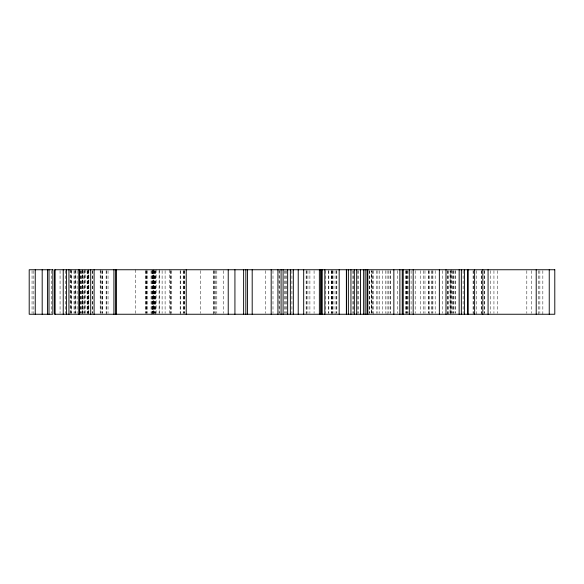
<?xml version="1.0" encoding="UTF-8"?>
<svg xmlns="http://www.w3.org/2000/svg" width="584" height="584" viewBox="0 0 584 584"><rect width="100%" height="100%" fill="white"/><g stroke="black" fill="none" stroke-linecap="round" stroke-linejoin="round"><path stroke-width="0.44" stroke-dasharray="2.92 2.19" d="M542.843 270.662L542.843 314.25M539.857 270.662L539.857 313.338M538.375 270.662L538.368 314.25M531.674 270.662L531.674 313.338M526.819 270.662L526.819 313.338M497.305 270.662L497.305 313.338M493.94 270.662L493.94 313.338M490.582 270.662L490.582 313.338M484.559 270.662L484.559 313.338M484.194 270.662L484.194 313.338M481.581 270.662L481.581 314.25M481.209 270.662L481.209 313.338M476.697 270.662L476.697 314.25M473.544 270.662L473.544 314.25M473.098 270.662L473.076 313.338M463.112 270.662L463.112 313.338M455.33 270.662L455.33 313.338M455.031 270.662L455.031 313.338M453.447 270.662L453.447 313.338M453.096 270.662L453.126 313.338M452.359 270.662L452.374 313.338M451.6 269.75L451.614 313.338M451.103 270.662L451.103 313.338M450.344 270.662L450.344 314.25M450.14 313.338L450.14 270.662L450.067 313.338M448.242 270.662L448.242 314.25M447.87 270.662L447.87 314.25M447.475 270.662L447.475 314.25M442.643 270.662L442.643 313.338M435.189 270.662L435.189 313.338M432.897 270.662L432.897 313.338M432.131 270.662L432.131 313.338M431.649 270.662L431.649 313.338M429.517 270.662L429.517 314.25M428.364 270.662L428.364 313.338M428.254 270.662L428.254 313.338M424.977 270.662L424.977 313.338M423.466 270.662L423.466 313.338M420.458 270.662L420.458 313.338M415.188 270.662L415.188 313.338M411.099 270.662L411.099 313.338M408.026 270.662L408.026 313.338M407.705 270.662L407.705 313.338M406.902 270.662L406.902 313.338M406.595 270.662L406.595 313.338M406.128 270.662L406.128 313.338M405.69 270.662L405.69 313.338M397.244 270.662L397.244 313.338M390.309 270.662L390.309 313.338M390.09 270.662L390.09 313.338M388.586 270.662L388.586 313.338M387.082 270.662L387.082 314.25M385.798 270.662L385.798 313.338M382.783 270.662L382.783 313.338M379.768 270.662L379.768 313.338M377.877 270.662L377.877 313.338M376.68 270.662L376.68 313.338M373.453 270.662L373.453 314.25M372.395 270.662L372.395 313.338M371.957 270.662L371.957 313.338M369.636 270.662L369.636 313.338M369.562 270.662L369.562 313.338M358.306 270.662L358.306 313.338M357.839 270.662L357.839 313.338M353.276 270.662L353.276 313.338M352.889 270.662L352.889 313.338M336.837 270.662L336.837 313.338M336.515 270.662L336.515 313.338M335.063 270.662L335.063 314.25M333.019 270.662L333.019 313.338M332.427 270.662L332.427 313.338M332.048 270.662L332.048 314.25M331.77 270.662L331.77 313.338M331.617 270.662L331.617 313.338M328.836 270.662L328.836 313.338M328.741 270.662L328.741 313.338M325.616 270.662L325.616 313.338M314.082 270.662L314.082 313.338M309.9 270.662L309.9 313.338M307.914 270.662L307.914 313.338M306.527 270.662L306.527 314.25M306.14 270.662L306.14 313.338M291.927 270.662L291.927 313.338M286.525 270.662L286.525 313.338M285.226 270.662L285.226 313.338M284.35 270.662L284.35 313.338M279.568 270.662L279.568 313.338M279.043 269.75L279.043 313.338M272.991 270.662L272.991 313.338M265.742 270.662L265.742 313.338M223.373 270.662L223.373 313.338M216.81 270.662L216.81 313.338M215.708 270.662L215.708 314.25M214.467 270.662L214.467 313.338M213.941 270.662L213.941 313.338M213.255 270.662L213.255 314.25M200.531 270.662L200.531 313.338M184.522 270.662L184.522 313.338M184.208 270.662L184.208 313.338M183.821 270.662L183.821 313.338M183.361 270.662L183.361 313.338M180.697 270.662L180.697 314.25M180.164 270.662L180.164 313.338M171.309 270.662L171.309 313.338M170.864 270.662L170.864 314.25M170.243 270.662L170.243 313.338M169.579 269.75L169.579 313.338M165.104 270.662L165.104 313.338M162.111 270.662L162.111 313.338M159.571 269.75L159.571 313.338M159.089 270.662L159.089 313.338M156.125 269.75L156.125 313.338M155.716 270.662L155.716 313.338M155.264 270.662L155.264 314.25M154.775 270.662L154.775 313.338M154.672 270.662L154.672 313.338M153.972 270.662L153.972 313.338M153.833 269.75L153.833 313.338M153.263 270.662L153.263 313.338M153.249 270.662L153.249 313.338M153.096 269.75L153.096 313.338M152.818 270.662L152.818 313.338M152.738 270.662L152.738 313.338M152.57 270.662L152.57 313.338M152.263 270.662L152.263 313.338M151.519 270.662L151.519 314.25M151.059 270.662L151.059 313.338M147.752 270.662L147.752 313.338M146.672 270.662L146.672 313.338M146.226 270.662L146.226 313.338M145.956 270.662L145.956 313.338M145.759 270.662L145.759 313.338M135.269 269.75L135.269 313.338M108.025 270.662L108.025 313.338M106.288 270.662L106.288 314.25M106.127 270.662L106.127 313.338M102.507 270.662L102.507 313.338M102.288 270.662L102.288 313.338M101.842 270.662L101.842 313.338M100.404 270.662L100.404 313.338M100.185 269.75L100.185 313.338M92.622 270.662L92.622 313.338M92.396 270.662L92.396 313.338M88.826 269.75L88.826 313.338M88.666 270.662L88.666 313.338M88.242 270.662L88.242 313.338M88.155 269.75L88.155 313.338M87.702 270.662L87.702 313.338M87.228 270.662L87.228 313.338M87.111 270.662L87.111 313.338M85.352 269.75L85.352 313.338M84.519 270.662L84.519 313.338M84.395 269.75L84.395 313.338M83.68 270.662L83.68 313.338M82.782 269.75L82.782 313.338M82.468 269.75L82.468 313.338M82.264 270.662L82.264 313.338M81.972 270.662L82.067 313.338M81.307 270.662L81.307 313.338M80.672 270.662L80.629 313.338M80.519 270.662L80.519 313.338M77.11 270.662L77.11 313.338M75.65 270.662L75.65 313.338M75.489 269.75L75.489 313.338M74.847 270.662L74.847 313.338M74.007 270.662L74.007 313.338M71.73 269.75L71.708 313.338M71.328 270.662L71.328 313.338M70.525 269.75L70.525 313.338M70.124 269.75L70.146 313.338M65.656 270.662L65.656 313.338M60.064 270.662L60.064 313.338M51.633 270.662L51.633 313.338M33.85 270.662L33.85 314.25M32.054 270.662L32.054 313.338M371.409 313.338L371.409 270.662L371.387 313.338"/><path stroke-width="0.88" d="M549.245 269.75L549.245 314.25M536.214 269.75L536.214 314.25M488.071 269.75L488.071 314.25M482.837 269.75L482.837 314.25M474.639 269.75L474.639 314.25M467.908 269.75L467.908 314.25M467.872 269.75L467.872 314.25M464.404 269.75L464.404 314.25M461.345 269.75L461.345 314.25M459.17 269.75L459.148 314.25M445.986 269.75L445.986 314.25M439.358 269.75L439.358 314.25M413.18 269.75L413.18 314.25M409.318 269.75L409.318 314.25M403.216 269.75L403.216 314.25M402.245 269.75L402.245 314.25M399.879 269.75L399.879 314.25M393.85 269.75L393.85 314.25M367.825 269.75L367.825 314.25M367.015 269.75L367.015 314.25M365.153 269.75L365.153 314.25M363.649 269.75L363.649 314.25M360.503 269.75L360.503 314.25M356.693 269.75L356.693 314.25M354.32 269.75L354.32 314.25M350.947 269.75L350.947 314.25M348.356 269.75L348.356 314.25M346.494 269.75L346.494 314.25M346.37 269.75L346.37 314.25M339.165 269.75L339.165 314.25M324.828 269.75L324.828 314.25M322.229 269.75L322.229 314.25M321.397 269.75L321.397 314.25M320.609 269.75L320.609 314.25M319.368 269.75L319.368 314.25M303.687 269.75L303.687 314.25M298.22 269.75L298.22 314.25M293.329 269.75L293.329 314.25M290.372 269.75L290.372 314.25M287.656 269.75L287.656 314.25M283.094 269.75L283.094 314.25M281.079 269.75L281.079 314.25M277.918 269.75L277.918 314.25M271.188 269.75L271.188 314.25M252.193 269.75L252.193 314.25M247.485 269.75L247.485 314.25M245.842 269.75L245.842 314.25M243.623 269.75L243.623 314.25M234.929 269.75L234.929 314.25M228.227 269.75L228.227 314.25M186.223 269.75L186.223 314.25M116.53 269.75L116.53 314.25M115.493 269.75L115.493 314.25M113.916 269.75L113.916 314.25M94.097 269.75L94.097 314.25M90.717 269.75L90.717 314.25M79.38 269.75L79.38 314.25M78.869 269.75L78.869 314.25M68.934 269.75L68.934 314.25M66.43 269.75L66.43 314.25M63.233 269.75L63.233 314.25M55.078 269.75L55.078 314.25M49.005 269.75L49.005 314.25M47.443 269.75L47.443 314.25M42.187 269.75L42.187 314.25M35.259 269.75L35.259 314.25M52.859 269.75L29.2 269.75L29.2 314.25L52.859 314.25L52.859 269.75M554.8 269.75L54.589 269.75L54.589 314.25L554.8 314.25L554.785 269.75"/></g></svg>
